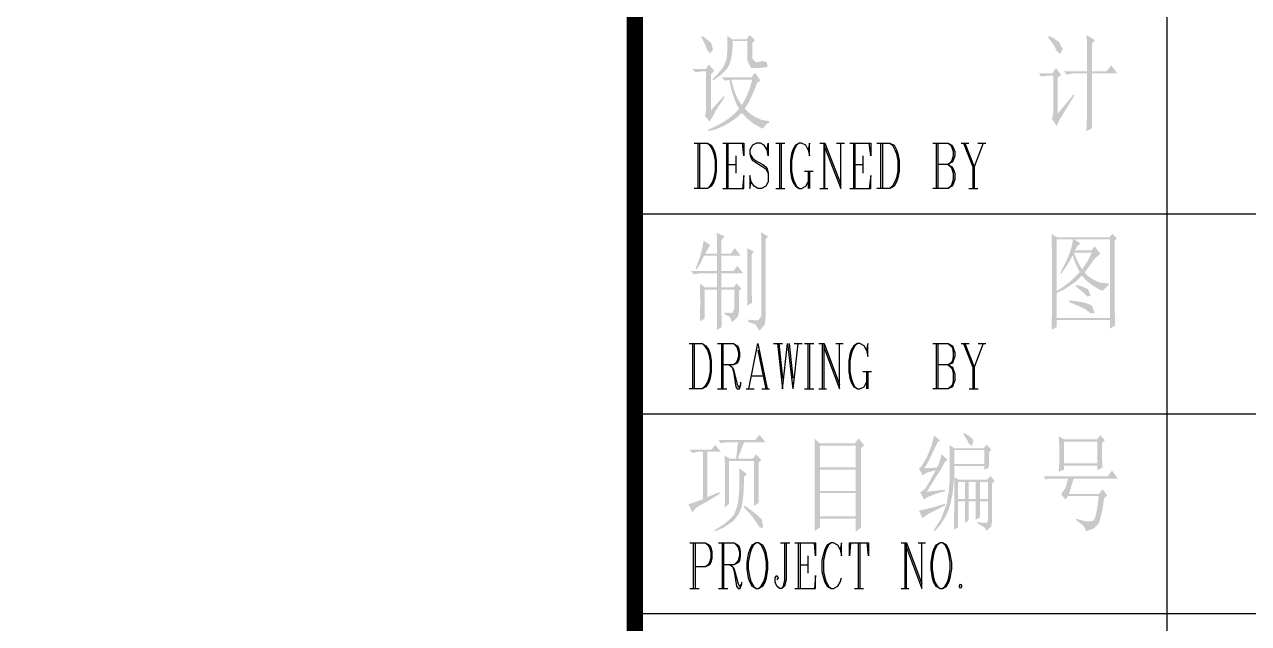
# Paper-space layout 'G2.00 图纸索引' of a CAD drawing. Header units: millimetres. Extents: x 0 to 841, y 0 to 594.
# Drawn here: x 735.87 to 784.85, y 26.6 to 50.58 of the extents above; entities that cross this region are included whole.
import ezdxf

# ---------------------------------------------------------------- set-up
doc = ezdxf.new("R2010")
doc.units = ezdxf.units.MM
for name, color, linetype in [('TB_A1$0$上海中建-图名', 7, 'Continuous'), ('TB_A1$0$上海中建-图框', 24, 'Continuous'), ('TB_A1$0$上海中建-图框字体', 11, 'Continuous')]:
    doc.layers.add(name, color=color, linetype=linetype)

# ---------------------------------------------------------------- blocks, each defined once
blk = doc.blocks.new('TB_A1$0$上海中建A1图框F版')
at = {"layer": 'TB_A1$0$上海中建-图框字体'}
h = blk.add_hatch(color=256, dxfattribs=at)
h.paths.add_polyline_path([(76489.9, 5015.9), (76476.9, 4999.1), (76419, 4999.1), (76510.5, 4995.4)])
h.paths.add_polyline_path([(76299.5, 5012.2), (76295.8, 5008.5), (76312.6, 4974.9), (76318.2, 4958.1), (76331.2, 4941.3), (76342.4, 4958.1), (76335, 4984.2), (76310.7, 5004.7)])
h.paths.add_polyline_path([(76400.3, 5012.2), (76400.3, 4974.9), (76400.3, 4965.5), (76398.5, 4930.1), (76394.7, 4913.3), (76383.5, 4887.1), (76361.1, 4859.1), (76340.6, 4838.6), (76344.3, 4834.8), (76374.2, 4855.4), (76396.6, 4877.8), (76407.8, 4896.4), (76417.1, 4926.3), (76420.9, 4963.7), (76420.9, 4991.7), (76480.6, 4991.7), (76510.5, 4995.4), (76419, 4999.1)])
h.paths.add_polyline_path([(76510.5, 4995.4), (76480.6, 4991.7), (76480.6, 4911.4), (76493.7, 4885.2), (76503, 4883.4), (76523.5, 4883.4), (76557.2, 4887.1), (76560.9, 4890.8), (76516.1, 4905.8), (76499.3, 4920.7), (76499.3, 4984.2)])
h.paths.add_polyline_path([(76540.4, 4911.4), (76516.1, 4905.8), (76560.9, 4890.8), (76557.2, 4907.6)], flags=17)
h.paths.add_polyline_path([(76325.6, 4898.3), (76314.4, 4879.6), (76260.3, 4879.6), (76271.5, 4866.6), (76297.6, 4870.3), (76314.4, 4870.3), (76348, 4872.2)])
h.paths.add_polyline_path([(76348, 4872.2), (76314.4, 4870.3), (76314.4, 4715.3), (76310.7, 4691.1), (76329.4, 4668.7), (76346.2, 4698.5), (76353.6, 4713.5), (76335, 4715.3), (76335, 4859.1)])
h.paths.add_polyline_path([(76510.5, 4864.7), (76495.5, 4846), (76377.9, 4846), (76407.8, 4836.7), (76499.3, 4836.7), (76489.9, 4803.1), (76476.9, 4769.5), (76458.2, 4735.9), (76458.2, 4734), (76439.5, 4732.1), (76447, 4720.9), (76428.3, 4700.4), (76405.9, 4681.7), (76379.8, 4664.9), (76348, 4648.1), (76323.8, 4636.9), (76325.6, 4631.3), (76355.5, 4638.8), (76385.4, 4651.9), (76411.5, 4666.8), (76437.7, 4685.5), (76458.2, 4704.1), (76484.3, 4706), (76469.4, 4720.9), (76486.2, 4747.1), (76501.1, 4778.8), (76516.1, 4816.2), (76517.9, 4823.6), (76532.9, 4833)])
h.paths.add_polyline_path([(76377.9, 4846), (76389.1, 4833), (76407.8, 4836.7)], flags=17)
h.paths.add_polyline_path([(76407.8, 4836.7), (76415.3, 4799.4), (76426.5, 4763.9), (76439.5, 4732.1), (76458.2, 4734), (76443.3, 4756.4), (76428.3, 4790), (76417.1, 4831.1), (76415.3, 4836.7), (76499.3, 4836.7)], flags=17)
h.paths.add_polyline_path([(76385.4, 4771.4), (76335, 4715.3), (76353.6, 4713.5), (76372.3, 4741.5), (76389.1, 4767.6)], flags=17)
h.paths.add_polyline_path([(76484.3, 4706), (76458.2, 4704.1), (76480.6, 4679.9), (76506.7, 4659.3), (76534.7, 4644.4), (76540.4, 4640.7), (76559, 4661.2), (76568.4, 4664.9), (76568.4, 4670.5), (76536.6, 4676.1), (76508.6, 4689.2)])
h = blk.add_hatch(color=256, dxfattribs=at)
h.paths.add_polyline_path([(77836.8, 5015.9), (77838.7, 4993.5), (77838.7, 4959.9), (77838.7, 4915.1), (77838.7, 4870.3), (77859.2, 4870.3), (77859.2, 4980.5), (77870.5, 4995.4)])
h.paths.add_polyline_path([(77685.6, 5012.2), (77683.7, 5006.6), (77708, 4973), (77717.4, 4952.5), (77732.3, 4939.4), (77741.6, 4959.9), (77726.7, 4987.9), (77702.4, 5004.7)])
h.paths.add_polyline_path([(77935.8, 4894.6), (77917.1, 4870.3), (77859.2, 4870.3), (77838.7, 4870.3), (77747.2, 4870.3), (77758.4, 4857.2), (77784.6, 4862.8), (77838.7, 4862.8), (77859.2, 4862.8), (77960.1, 4862.8)])
h.paths.add_polyline_path([(77715.5, 4883.4), (77700.6, 4862.8), (77646.4, 4862.8), (77655.7, 4849.8), (77683.7, 4853.5), (77704.3, 4853.5), (77736, 4855.4)])
h.paths.add_polyline_path([(77859.2, 4862.8), (77838.7, 4862.8), (77838.7, 4713.5), (77838.7, 4681.7), (77836.8, 4638.8), (77836.8, 4631.3), (77859.2, 4642.5), (77859.2, 4681.7), (77859.2, 4704.1)])
h.paths.add_polyline_path([(77736, 4855.4), (77704.3, 4853.5), (77704.3, 4711.6), (77704.3, 4702.3), (77698.7, 4679.9), (77717.4, 4651.9), (77734.2, 4685.5), (77736, 4687.3), (77721.1, 4700.4), (77721.1, 4846)])
h.paths.add_polyline_path([(77786.4, 4778.8), (77721.1, 4700.4), (77736, 4687.3), (77747.2, 4706), (77765.9, 4735.9), (77788.3, 4773.2)])
h = blk.add_hatch(color=256, dxfattribs=at)
h.paths.add_polyline_path([(76534.7, 4226.2), (76536.6, 4188.8), (76536.6, 4173.9), (76536.6, 3892), (76523.5, 3873.3), (76484.3, 3867.7), (76514.2, 3856.5), (76514.2, 3854.6), (76529.1, 3832.2), (76549.7, 3856.5), (76553.4, 3884.5), (76553.4, 4198.2), (76562.8, 4209.4)])
h.paths.add_polyline_path([(76357.4, 4224.3), (76359.2, 4190.7), (76359.2, 4166.4), (76359.2, 4140.3), (76310.7, 4140.3), (76376.1, 4140.3), (76376.1, 4194.4), (76389.1, 4209.4)])
h.paths.add_polyline_path([(76305.1, 4192.6), (76297.6, 4155.2), (76290.2, 4127.2), (76275.2, 4086.2), (76273.4, 4080.6), (76277.1, 4076.8), (76295.8, 4108.6), (76307, 4132.8), (76359.2, 4132.8), (76376.1, 4132.8), (76452.6, 4132.8), (76376.1, 4140.3), (76310.7, 4140.3), (76329.4, 4172), (76333.1, 4173.9)])
h.paths.add_polyline_path([(76430.2, 4162.7), (76413.4, 4140.3), (76376.1, 4140.3), (76452.6, 4132.8)], flags=16)
h.paths.add_polyline_path([(76480.6, 4162.7), (76480.6, 4140.3), (76480.6, 4110.4), (76480.6, 4071.2), (76480.6, 4026.4), (76480.6, 3974.1), (76480.6, 3968.5), (76480.6, 3933.1), (76499.3, 3944.3), (76497.4, 3981.6), (76497.4, 4138.4), (76506.7, 4147.8)])
h.paths.add_polyline_path([(76376.1, 4132.8), (76359.2, 4132.8), (76359.2, 4071.2), (76376.1, 4071.2)])
h.paths.add_polyline_path([(76439.5, 4091.8), (76424.6, 4071.2), (76376.1, 4071.2), (76359.2, 4071.2), (76254.7, 4071.2), (76265.9, 4058.1), (76292, 4061.9), (76359.2, 4061.9), (76376.1, 4061.9), (76463.8, 4061.9)])
h.paths.add_polyline_path([(76376.1, 4061.9), (76359.2, 4061.9), (76359.2, 4005.9), (76310.7, 4005.9), (76376.1, 4005.9)])
h.paths.add_polyline_path([(76290.2, 4020.8), (76290.2, 3983.5), (76292, 3946.1), (76290.2, 3908.8), (76290.2, 3871.4), (76290.2, 3869.6), (76308.8, 3880.8), (76308.8, 3996.5), (76359.2, 3996.5), (76376.1, 3996.5), (76428.3, 3996.5), (76456.3, 4000.3), (76376.1, 4005.9), (76310.7, 4005.9)])
h.paths.add_polyline_path([(76435.8, 4020.8), (76426.5, 4005.9), (76376.1, 4005.9), (76456.3, 4000.3)], flags=17)
h.paths.add_polyline_path([(76456.3, 4000.3), (76428.3, 3996.5), (76428.3, 3920), (76419, 3903.2), (76389.1, 3897.6), (76409.7, 3888.2), (76419, 3865.8), (76441.4, 3888.2), (76447, 3910.7), (76447, 3990.9)])
h.paths.add_polyline_path([(76376.1, 3996.5), (76359.2, 3996.5), (76359.2, 3906.9), (76359.2, 3878.9), (76357.4, 3834.1), (76377.9, 3847.2), (76377.9, 3882.6), (76376.1, 3895.7)])
h.paths.add_polyline_path([(76389.1, 3905.1), (76389.1, 3897.6), (76419, 3903.2)], flags=17)
h.paths.add_polyline_path([(76484.3, 3877), (76484.3, 3867.7), (76523.5, 3873.3), (76495.5, 3875.2)], flags=17)
h = blk.add_hatch(color=256, dxfattribs=at)
h.paths.add_polyline_path([(77940.1, 4220.6), (77928.9, 4205.6), (77717.9, 4205.6), (77958.8, 4201.9)], flags=17)
h.paths.add_polyline_path([(77697.4, 4220.6), (77697.4, 4181.4), (77699.3, 4157.1), (77699.3, 3905.1), (77697.4, 3867.7), (77697.4, 3836), (77717.9, 3847.2), (77717.9, 3875.2), (77930.8, 3875.2), (77717.9, 3882.6), (77717.9, 3983.5), (77717.9, 3990.9), (77717.9, 4198.2), (77783.3, 4198.2), (77787, 4198.2), (77930.8, 4198.2), (77958.8, 4201.9), (77717.9, 4205.6)])
h.paths.add_polyline_path([(77958.8, 4201.9), (77930.8, 4198.2), (77930.8, 3882.6), (77717.9, 3882.6), (77930.8, 3875.2), (77930.8, 3839.7), (77951.3, 3852.8), (77951.3, 3888.2), (77949.4, 3912.5), (77949.4, 4190.7)], flags=17)
h.paths.add_polyline_path([(77787, 4198.2), (77783.3, 4198.2), (77777.7, 4168.3), (77768.3, 4140.3), (77781.4, 4134.7), (77792.6, 4101.1), (77809.4, 4067.5), (77818.7, 4078.7), (77803.8, 4104.8), (77787, 4142.2), (77787, 4144), (77858, 4144), (77790.7, 4153.4), (77801.9, 4172), (77813.1, 4181.4)], flags=16)
h.paths.add_polyline_path([(77869.2, 4170.2), (77858, 4153.4), (77790.7, 4153.4), (77858, 4144), (77841.1, 4110.4), (77822.5, 4082.4), (77818.7, 4078.7), (77809.4, 4067.5), (77809.4, 4065.6), (77788.9, 4045.1), (77766.5, 4024.5), (77738.5, 4004), (77717.9, 3990.9), (77717.9, 3983.5), (77745.9, 3996.5), (77772.1, 4013.3), (77798.2, 4032), (77818.7, 4052.5), (77841.1, 4052.5), (77829.9, 4065.6), (77852.4, 4095.5), (77865.4, 4116), (77889.7, 4138.4), (77893.4, 4140.3)], flags=16)
h.paths.add_polyline_path([(77768.3, 4140.3), (77755.3, 4108.6), (77738.5, 4076.8), (77732.9, 4063.7), (77736.6, 4060), (77755.3, 4088), (77773.9, 4117.9), (77781.4, 4134.7)], flags=16)
h.paths.add_polyline_path([(77841.1, 4052.5), (77818.7, 4052.5), (77841.1, 4028.3), (77867.3, 4009.6), (77893.4, 3994.7), (77902.8, 3992.8), (77923.3, 4013.3), (77927, 4013.3), (77927, 4020.8), (77893.4, 4024.5), (77865.4, 4035.7)], flags=16)
h.paths.add_polyline_path([(77796.3, 4015.2), (77794.5, 4009.6), (77824.3, 3985.3), (77841.1, 3968.5), (77854.2, 3972.3), (77843, 3998.4), (77818.7, 4009.6)], flags=16)
h.paths.add_polyline_path([(77768.3, 3953.6), (77768.3, 3946.1), (77805.7, 3931.2), (77833.7, 3918.1), (77850.5, 3903.2), (77869.2, 3901.3), (77869.2, 3905.1), (77858, 3933.1), (77850.5, 3936.8), (77829.9, 3944.3), (77800.1, 3949.9)], flags=16)
h = blk.add_hatch(color=256, dxfattribs=at)
h.paths.add_polyline_path([(76528.5, 3415.9), (76511.7, 3395.3), (76364.2, 3395.3), (76373.5, 3382.3), (76401.5, 3386), (76442.6, 3386), (76466.8, 3386), (76552.7, 3386)])
h.paths.add_polyline_path([(76466.8, 3386), (76442.6, 3386), (76438.8, 3356.1), (76435.1, 3320.6), (76442.6, 3320.6), (76457.5, 3361.7)])
h.paths.add_polyline_path([(76351.1, 3374.8), (76336.2, 3356.1), (76248.4, 3356.1), (76259.6, 3343.1), (76285.7, 3348.7), (76302.5, 3348.7), (76319.4, 3348.7), (76373.5, 3348.7)])
h.paths.add_polyline_path([(76319.4, 3348.7), (76302.5, 3348.7), (76302.5, 3158.2), (76319.4, 3165.7)])
h.paths.add_polyline_path([(76515.4, 3337.5), (76502.3, 3320.6), (76442.6, 3320.6), (76435.1, 3320.6), (76409, 3320.6), (76535.9, 3315)])
h.paths.add_polyline_path([(76388.4, 3333.7), (76390.3, 3296.4), (76390.3, 3259), (76390.3, 3225.4), (76390.3, 3184.4), (76390.3, 3147), (76388.4, 3124.6), (76407.1, 3139.5), (76407.1, 3311.3), (76506.1, 3311.3), (76535.9, 3315), (76409, 3320.6)])
h.paths.add_polyline_path([(76535.9, 3315), (76506.1, 3311.3), (76506.1, 3130.2), (76524.7, 3143.3), (76524.7, 3182.5), (76524.7, 3203), (76524.7, 3303.8)], flags=17)
h.paths.add_polyline_path([(76448.2, 3281.4), (76448.2, 3242.2), (76448.2, 3203), (76446.3, 3175), (76440.7, 3133.9), (76429.5, 3102.2), (76425.8, 3094.7), (76409, 3076.1), (76382.8, 3055.5), (76351.1, 3035), (76347.4, 3033.1), (76351.1, 3029.4), (76384.7, 3044.3), (76410.8, 3061.1), (76423.9, 3070.5), (76444.4, 3096.6), (76457.5, 3126.5), (76461.2, 3150.7), (76465, 3188.1), (76466.8, 3234.8), (76466.8, 3247.8), (76478, 3259)])
h.paths.add_polyline_path([(76367.9, 3186.2), (76319.4, 3165.7), (76302.5, 3158.2), (76263.3, 3143.3), (76244.7, 3137.7), (76259.6, 3105.9), (76276.4, 3124.6), (76289.5, 3132.1), (76315.6, 3147), (76353, 3169.4), (76369.8, 3178.8)])
h.paths.add_polyline_path([(76468.7, 3132.1), (76465, 3126.5), (76491.1, 3098.5), (76506.1, 3079.8), (76524.7, 3051.8), (76530.3, 3044.3), (76543.4, 3044.3), (76537.8, 3077.9), (76535.9, 3077.9), (76521, 3092.9), (76493, 3115.3)])
h = blk.add_hatch(color=256, dxfattribs=at)
h.paths.add_polyline_path([(76925.1, 3401.6), (76910.1, 3381.1), (76770.1, 3381.1), (76947.5, 3373.6)])
h.paths.add_polyline_path([(76749.6, 3399.8), (76749.6, 3368), (76749.6, 3332.5), (76749.6, 3295.2), (76749.6, 3252.3), (76749.6, 3209.3), (76749.6, 3207.5), (76749.6, 3160.8), (76749.6, 3117.8), (76749.6, 3080.5), (76749.6, 3048.8), (76749.6, 3030.1), (76770.1, 3045), (76770.1, 3080.5), (76913.9, 3080.5), (76770.1, 3089.8), (76770.1, 3183.2), (76913.9, 3183.2), (76770.1, 3190.7), (76770.1, 3276.5), (76913.9, 3276.5), (76770.1, 3285.9), (76770.1, 3371.8), (76913.9, 3371.8), (76947.5, 3373.6), (76770.1, 3381.1)])
h.paths.add_polyline_path([(76947.5, 3373.6), (76913.9, 3371.8), (76913.9, 3285.9), (76770.1, 3285.9), (76913.9, 3276.5), (76913.9, 3190.7), (76770.1, 3190.7), (76913.9, 3183.2), (76913.9, 3089.8), (76770.1, 3089.8), (76913.9, 3080.5), (76913.9, 3028.2), (76934.4, 3043.2), (76934.4, 3052.5), (76934.4, 3071.2), (76934.4, 3095.4), (76934.4, 3129), (76934.4, 3170.1), (76934.4, 3216.8), (76934.4, 3272.8), (76934.4, 3336.3), (76934.4, 3362.4)])
h = blk.add_hatch(color=256, dxfattribs=at)
h.paths.add_polyline_path([(77345.6, 3423.3), (77343.8, 3419.6), (77362.5, 3389.7), (77366.2, 3380.4), (77379.3, 3371.1), (77384.9, 3395.3), (77366.2, 3412.1)])
h.paths.add_polyline_path([(77228, 3412.1), (77216.8, 3372.9), (77203.8, 3339.3), (77196.3, 3322.5), (77175.7, 3287.1), (77166.4, 3281.4), (77181.3, 3253.4), (77200, 3264.6), (77233.6, 3274), (77188.8, 3281.4), (77205.6, 3311.3), (77220.6, 3343.1), (77237.4, 3376.7), (77241.1, 3386), (77252.3, 3391.6)])
h.paths.add_polyline_path([(77437.1, 3376.7), (77425.9, 3361.7), (77308.3, 3361.7), (77455.8, 3356.1)])
h.paths.add_polyline_path([(77289.6, 3374.8), (77289.6, 3348.7), (77289.6, 3309.5), (77289.6, 3274), (77289.6, 3231), (77285.9, 3191.8), (77280.3, 3158.2), (77278.4, 3143.3), (77267.2, 3109.7), (77254.2, 3077.9), (77233.6, 3046.2), (77226.2, 3033.1), (77229.9, 3029.4), (77254.2, 3057.4), (77272.8, 3087.3), (77285.9, 3117.1), (77293.4, 3143.3), (77300.8, 3178.8), (77304.6, 3214.2), (77308.3, 3253.4), (77308.3, 3290.8), (77427.8, 3290.8), (77308.3, 3298.3), (77308.3, 3354.3), (77427.8, 3354.3), (77455.8, 3356.1), (77308.3, 3361.7)])
h.paths.add_polyline_path([(77455.8, 3356.1), (77427.8, 3354.3), (77427.8, 3298.3), (77308.3, 3298.3), (77427.8, 3290.8), (77427.8, 3274), (77446.5, 3285.2), (77446.5, 3315.1), (77446.5, 3344.9)], flags=17)
h.paths.add_polyline_path([(77257.9, 3337.5), (77246.7, 3300.1), (77239.2, 3285.2), (77188.8, 3281.4), (77233.6, 3274), (77211.2, 3232.9), (77196.3, 3206.8), (77192.6, 3201.2), (77172, 3184.4), (77198.2, 3188.1), (77215, 3214.2), (77231.8, 3242.2), (77252.3, 3274), (77271, 3307.6), (77280.3, 3315.1)])
h.paths.add_polyline_path([(77452.1, 3251.6), (77440.9, 3236.6), (77325.1, 3236.6), (77468.9, 3231)])
h.paths.add_polyline_path([(77308.3, 3246), (77308.3, 3225.4), (77308.3, 3117.1), (77306.4, 3081.7), (77306.4, 3042.5), (77306.4, 3035), (77323.2, 3046.2), (77323.2, 3148.9), (77351.2, 3148.9), (77411, 3158.2), (77323.2, 3158.2), (77323.2, 3227.3), (77351.2, 3227.3), (77468.9, 3231), (77325.1, 3236.6)])
h.paths.add_polyline_path([(77468.9, 3231), (77351.2, 3227.3), (77442.7, 3227.3), (77442.7, 3158.2), (77411, 3158.2), (77351.2, 3148.9), (77442.7, 3148.9), (77442.7, 3074.2), (77439, 3063), (77401.7, 3061.1), (77429.7, 3044.3), (77437.1, 3031.3), (77455.8, 3048.1), (77459.5, 3070.5), (77459.5, 3221.7)])
h.paths.add_polyline_path([(77351.2, 3227.3), (77351.2, 3158.2), (77366.2, 3158.2), (77366.2, 3227.3), (77394.2, 3227.3), (77411, 3227.3), (77442.7, 3227.3)], flags=17)
h.paths.add_polyline_path([(77411, 3227.3), (77394.2, 3227.3), (77394.2, 3158.2), (77366.2, 3158.2), (77351.2, 3158.2), (77323.2, 3158.2), (77411, 3158.2)], flags=17)
h.paths.add_polyline_path([(77271, 3195.6), (77198.2, 3188.1), (77172, 3184.4), (77186.9, 3156.4), (77203.8, 3167.6), (77233.6, 3178.8), (77271, 3190)])
h.paths.add_polyline_path([(77351.2, 3148.9), (77351.2, 3063), (77366.2, 3074.2), (77366.2, 3148.9), (77394.2, 3148.9), (77411, 3148.9), (77442.7, 3148.9)], flags=17)
h.paths.add_polyline_path([(77411, 3148.9), (77394.2, 3148.9), (77394.2, 3076.1), (77411, 3085.4)], flags=16)
h.paths.add_polyline_path([(77271, 3139.6), (77228, 3126.5), (77196.3, 3119), (77173.9, 3113.4), (77166.4, 3111.5), (77181.3, 3081.7), (77194.4, 3092.9), (77220.6, 3107.8), (77257.9, 3126.5), (77271, 3132.1)])
h.paths.add_polyline_path([(77401.7, 3066.7), (77401.7, 3061.1), (77439, 3063), (77412.9, 3064.9)], flags=17)
h = blk.add_hatch(color=256, dxfattribs=at)
h.paths.add_polyline_path([(77892.2, 3414), (77879.1, 3397.2), (77746.6, 3397.2), (77910.9, 3393.5)])
h.paths.add_polyline_path([(77726, 3410.3), (77727.9, 3372.9), (77727.9, 3339.3), (77727.9, 3300.1), (77746.6, 3302), (77746.6, 3387.9), (77881, 3387.9), (77910.9, 3393.5), (77746.6, 3397.2)])
h.paths.add_polyline_path([(77910.9, 3393.5), (77881, 3387.9), (77881, 3302), (77746.6, 3302), (77727.9, 3300.1), (77881, 3292.6), (77881, 3274), (77901.5, 3285.2), (77899.7, 3309.4), (77899.7, 3352.4), (77899.7, 3382.3)])
h.paths.add_polyline_path([(77727.9, 3300.1), (77726, 3268.4), (77746.6, 3275.8), (77746.6, 3292.6), (77881, 3292.6)])
h.paths.add_polyline_path([(77938.9, 3272.1), (77922.1, 3249.7), (77664.4, 3249.7), (77673.7, 3236.6), (77686.8, 3240.4), (77763.4, 3240.4), (77785.8, 3240.4), (77963.1, 3240.4)])
h.paths.add_polyline_path([(77785.8, 3240.4), (77763.4, 3240.4), (77754, 3204.9), (77752.2, 3201.2), (77735.4, 3178.8), (77752.2, 3156.4), (77763.4, 3171.3), (77886.6, 3171.3), (77920.2, 3173.2), (77767.1, 3178.8)])
h.paths.add_polyline_path([(77901.5, 3197.4), (77886.6, 3178.8), (77767.1, 3178.8), (77920.2, 3173.2)], flags=17)
h.paths.add_polyline_path([(77920.2, 3173.2), (77886.6, 3171.3), (77879.1, 3117.1), (77871.7, 3083.5), (77862.3, 3070.5), (77839.9, 3068.6), (77886.6, 3061.1), (77892.2, 3079.8), (77901.5, 3119), (77907.1, 3160.1)])
h.paths.add_polyline_path([(77797, 3079.8), (77795.1, 3074.2), (77825, 3051.8), (77836.2, 3029.4), (77866, 3040.6), (77867.9, 3042.5), (77886.6, 3061.1), (77839.9, 3068.6), (77806.3, 3076.1)])
at = {"layer": 'TB_A1$0$上海中建-图框'}
for p, q in [((76000, 1100), (76000, 58300)), ((76060, 1100), (76060, 58300)), ((78160, 1100), (78160, 12300)), ((76060, 4300), (83000, 4300)), ((76060, 3500), (83200, 3500)), ((76060, 2700), (83200, 2700))]:
    blk.add_line(p, q, dxfattribs=at)
blk.add_lwpolyline([(2600, 58300), (76000, 58300), (76000, 1100), (2600, 1100)], close=True, dxfattribs=at)
at = {"layer": 'TB_A1$0$上海中建-图框', "const_width": 60}
blk.add_lwpolyline([(76030, 1100), (76030, 58300)], dxfattribs=at)
at = {"layer": 'TB_A1$0$上海中建-图框字体'}
for points in [[(76267.8, 4582.8), (76320, 4582.8), (76335, 4575.3), (76346.2, 4556.6), (76351.8, 4539.8), (76355.5, 4513.7), (76355.5, 4470.8), (76351.8, 4444.6), (76346.2, 4427.8), (76335, 4411), (76320, 4401.7), (76267.8, 4401.7)], [(76282.7, 4401.7), (76282.7, 4582.8)], [(76288.3, 4582.8), (76288.3, 4401.7)], [(76320, 4582.8), (76329.4, 4575.3), (76340.6, 4556.6), (76346.2, 4539.8), (76351.8, 4513.7), (76351.8, 4470.8), (76346.2, 4444.6), (76340.6, 4427.8), (76329.4, 4411), (76320, 4401.7)], [(76381.7, 4582.8), (76465.7, 4582.8), (76465.7, 4532.4), (76460.1, 4582.8)], [(76398.5, 4401.7), (76398.5, 4582.8)], [(76402.2, 4582.8), (76402.2, 4401.7)], [(76559, 4556.6), (76562.8, 4582.8), (76562.8, 4532.4), (76559, 4556.6), (76547.8, 4575.3), (76532.9, 4582.8), (76516.1, 4582.8), (76501.1, 4575.3), (76489.9, 4556.6), (76489.9, 4539.8), (76495.5, 4523), (76501.1, 4513.7), (76512.3, 4506.2), (76542.2, 4487.6), (76553.4, 4480.1), (76562.8, 4463.3)], [(76594.5, 4582.8), (76630, 4582.8)], [(76609.4, 4401.7), (76609.4, 4582.8)], [(76615, 4582.8), (76615, 4401.7)], [(76723.3, 4556.6), (76728.9, 4532.4), (76728.9, 4582.8), (76723.3, 4556.6), (76714, 4575.3), (76697.2, 4582.8), (76687.8, 4582.8), (76672.9, 4575.3), (76661.7, 4556.6), (76656.1, 4539.8), (76652.4, 4513.7), (76652.4, 4470.8), (76656.1, 4444.6), (76661.7, 4427.8), (76672.9, 4411), (76687.8, 4401.7), (76697.2, 4401.7), (76714, 4411), (76723.3, 4427.8)], [(76687.8, 4582.8), (76676.6, 4575.3), (76667.3, 4556.6), (76661.7, 4539.8), (76656.1, 4513.7), (76656.1, 4470.8), (76661.7, 4444.6), (76667.3, 4427.8), (76676.6, 4411), (76687.8, 4401.7)], [(76770, 4582.8), (76790.5, 4582.8)], [(76786.8, 4401.7), (76786.8, 4582.8)], [(76790.5, 4401.7), (76790.5, 4582.8), (76854, 4418.5)], [(76790.5, 4566), (76854, 4401.7), (76854, 4582.8)], [(76837.2, 4582.8), (76868.9, 4582.8)], [(76889.5, 4582.8), (76973.5, 4582.8), (76973.5, 4532.4), (76967.9, 4582.8)], [(76906.3, 4401.7), (76906.3, 4582.8)], [(76910, 4582.8), (76910, 4401.7)], [(76997.8, 4582.8), (77050.1, 4582.8), (77066.9, 4575.3), (77076.2, 4556.6), (77081.8, 4539.8), (77087.4, 4513.7), (77087.4, 4470.8), (77081.8, 4444.6), (77076.2, 4427.8), (77066.9, 4411), (77050.1, 4401.7), (76997.8, 4401.7)], [(77014.6, 4401.7), (77014.6, 4582.8)], [(77020.2, 4582.8), (77020.2, 4401.7)], [(77050.1, 4582.8), (77061.3, 4575.3), (77070.6, 4556.6), (77076.2, 4539.8), (77081.8, 4513.7), (77081.8, 4470.8), (77076.2, 4444.6), (77070.6, 4427.8), (77061.3, 4411), (77050.1, 4401.7)], [(77221.8, 4582.8), (77283.4, 4582.8), (77298.4, 4575.3), (77304, 4566), (77309.6, 4549.2), (77309.6, 4532.4), (77304, 4513.7), (77298.4, 4506.2), (77283.4, 4496.9)], [(77236.8, 4401.7), (77236.8, 4582.8)], [(77242.4, 4582.8), (77242.4, 4401.7)], [(77283.4, 4582.8), (77294.6, 4575.3), (77298.4, 4566), (77304, 4549.2), (77304, 4532.4), (77298.4, 4513.7), (77294.6, 4506.2), (77283.4, 4496.9), (77242.4, 4496.9)], [(77335.7, 4582.8), (77365.6, 4582.8)], [(77345, 4582.8), (77382.4, 4487.6), (77382.4, 4401.7)], [(77350.6, 4582.8), (77388, 4487.6), (77388, 4401.7)], [(77423.5, 4582.8), (77388, 4487.6)], [(77402.9, 4582.8), (77434.7, 4582.8)], [(76433.9, 4532.4), (76433.9, 4463.3)], [(76489.9, 4539.8), (76501.1, 4523), (76512.3, 4513.7), (76542.2, 4496.9), (76553.4, 4487.6), (76559, 4480.1), (76562.8, 4463.3), (76562.8, 4427.8), (76553.4, 4411), (76536.6, 4401.7), (76521.7, 4401.7), (76506.7, 4411), (76495.5, 4427.8), (76489.9, 4454), (76489.9, 4401.7), (76495.5, 4427.8)], [(76941.8, 4532.4), (76941.8, 4463.3)], [(76402.2, 4496.9), (76433.9, 4496.9)], [(76708.4, 4470.8), (76743.9, 4470.8)], [(76723.3, 4470.8), (76723.3, 4401.7)], [(76728.9, 4470.8), (76728.9, 4401.7)], [(76910, 4496.9), (76941.8, 4496.9)], [(77283.4, 4496.9), (77298.4, 4487.6), (77304, 4480.1), (77309.6, 4463.3), (77309.6, 4437.2), (77304, 4418.5), (77298.4, 4411), (77283.4, 4401.7), (77221.8, 4401.7)], [(77283.4, 4496.9), (77294.6, 4487.6), (77298.4, 4480.1), (77304, 4463.3), (77304, 4437.2), (77298.4, 4418.5), (77294.6, 4411), (77283.4, 4401.7)], [(76381.7, 4401.7), (76465.7, 4401.7), (76465.7, 4454), (76460.1, 4401.7)], [(76889.5, 4401.7), (76973.5, 4401.7), (76973.5, 4454), (76967.9, 4401.7)], [(76594.5, 4401.7), (76630, 4401.7)], [(76770, 4401.7), (76801.7, 4401.7)], [(77365.6, 4401.7), (77402.9, 4401.7)], [(76247.3, 3781.1), (76299.5, 3781.1), (76314.5, 3771.8), (76325.7, 3755), (76331.3, 3738.2), (76335, 3712), (76335, 3669.1), (76331.3, 3642.9), (76325.7, 3626.1), (76314.5, 3607.5), (76299.5, 3600), (76247.3, 3600)], [(76262.2, 3600), (76262.2, 3781.1)], [(76267.8, 3781.1), (76267.8, 3600)], [(76299.5, 3781.1), (76308.9, 3771.8), (76320.1, 3755), (76325.7, 3738.2), (76331.3, 3712), (76331.3, 3669.1), (76325.7, 3642.9), (76320.1, 3626.1), (76308.9, 3607.5), (76299.5, 3600)], [(76361.2, 3781.1), (76424.6, 3781.1), (76439.6, 3771.8), (76445.2, 3764.3), (76448.9, 3745.6), (76448.9, 3728.8), (76445.2, 3712), (76439.6, 3702.7), (76424.6, 3695.2), (76381.7, 3695.2)], [(76378, 3600), (76378, 3781.1)], [(76381.7, 3781.1), (76381.7, 3600)], [(76424.6, 3781.1), (76434, 3771.8), (76439.6, 3764.3), (76445.2, 3745.6), (76445.2, 3728.8), (76439.6, 3712), (76434, 3702.7), (76424.6, 3695.2)], [(76486.2, 3600), (76521.7, 3781.1), (76559.1, 3600)], [(76585.2, 3781.1), (76620.7, 3781.1)], [(76600.1, 3781.1), (76620.7, 3600)], [(76605.7, 3781.1), (76620.7, 3642.9)], [(76620.7, 3600), (76641.2, 3781.1), (76661.8, 3600)], [(76646.8, 3781.1), (76661.8, 3642.9)], [(76682.3, 3781.1), (76661.8, 3600)], [(76667.4, 3781.1), (76699.1, 3781.1)], [(76708.4, 3781.1), (76745.8, 3781.1)], [(76723.4, 3600), (76723.4, 3781.1)], [(76729, 3781.1), (76729, 3600)], [(76766.3, 3781.1), (76786.8, 3781.1)], [(76781.2, 3600), (76781.2, 3781.1)], [(76786.8, 3600), (76786.8, 3781.1), (76848.5, 3616.8)], [(76786.8, 3764.3), (76848.5, 3600), (76848.5, 3781.1)], [(76833.5, 3781.1), (76863.4, 3781.1)], [(76956.7, 3755), (76962.3, 3728.8), (76962.3, 3781.1), (76956.7, 3755), (76947.4, 3771.8), (76930.6, 3781.1), (76921.3, 3781.1), (76906.3, 3771.8), (76895.1, 3755), (76889.5, 3738.2), (76885.8, 3712), (76885.8, 3669.1), (76889.5, 3642.9), (76895.1, 3626.1), (76906.3, 3607.5), (76921.3, 3600), (76930.6, 3600), (76947.4, 3607.5), (76956.7, 3626.1)], [(76921.3, 3781.1), (76910.1, 3771.8), (76900.7, 3755), (76895.1, 3738.2), (76889.5, 3712), (76889.5, 3669.1), (76895.1, 3642.9), (76900.7, 3626.1), (76910.1, 3607.5), (76921.3, 3600)], [(77221.9, 3781.1), (77283.5, 3781.1), (77300.3, 3771.8), (77304, 3764.3), (77309.6, 3745.6), (77309.6, 3728.8), (77304, 3712), (77300.3, 3702.7), (77283.5, 3695.2)], [(77236.8, 3600), (77236.8, 3781.1)], [(77242.4, 3781.1), (77242.4, 3600)], [(77283.5, 3781.1), (77294.7, 3771.8), (77300.3, 3764.3), (77304, 3745.6), (77304, 3728.8), (77300.3, 3712), (77294.7, 3702.7), (77283.5, 3695.2), (77242.4, 3695.2)], [(77335.8, 3781.1), (77367.5, 3781.1)], [(77345.1, 3781.1), (77382.4, 3685.9), (77382.4, 3600)], [(77350.7, 3781.1), (77388, 3685.9), (77388, 3600)], [(77423.5, 3781.1), (77388, 3685.9)], [(77403, 3781.1), (77434.7, 3781.1)], [(76521.7, 3755), (76553.5, 3600)], [(76407.8, 3695.2), (76419, 3685.9), (76424.6, 3676.5), (76439.6, 3616.8), (76445.2, 3607.5), (76448.9, 3607.5), (76454.5, 3616.8)], [(76419, 3685.9), (76424.6, 3669.1), (76434, 3607.5), (76439.6, 3600), (76448.9, 3600), (76454.5, 3616.8), (76454.5, 3626.1)], [(77283.5, 3695.2), (77300.3, 3685.9), (77304, 3676.5), (77309.6, 3659.7), (77309.6, 3633.6), (77304, 3616.8), (77300.3, 3607.5), (77283.5, 3600), (77221.9, 3600)], [(77283.5, 3695.2), (77294.7, 3685.9), (77300.3, 3676.5), (77304, 3659.7), (77304, 3633.6), (77300.3, 3616.8), (77294.7, 3607.5), (77283.5, 3600)], [(76495.6, 3652.3), (76542.3, 3652.3)], [(76941.8, 3669.1), (76977.3, 3669.1)], [(76956.7, 3669.1), (76956.7, 3600)], [(76962.3, 3669.1), (76962.3, 3600)], [(76361.2, 3600), (76398.5, 3600)], [(76475, 3600), (76506.8, 3600)], [(76538.5, 3600), (76568.4, 3600)], [(76708.4, 3600), (76745.8, 3600)], [(76766.3, 3600), (76796.2, 3600)], [(77367.5, 3600), (77403, 3600)], [(76250.3, 2983), (76311.9, 2983), (76328.7, 2973.6), (76334.3, 2964.3), (76338, 2947.5), (76338, 2921.4), (76334.3, 2904.6), (76328.7, 2895.2), (76311.9, 2887.8), (76270.8, 2887.8)], [(76265.2, 2800), (76265.2, 2983)], [(76270.8, 2983), (76270.8, 2800)], [(76311.9, 2983), (76323.1, 2973.6), (76328.7, 2964.3), (76334.3, 2947.5), (76334.3, 2921.4), (76328.7, 2904.6), (76323.1, 2895.2), (76311.9, 2887.8)], [(76364.2, 2983), (76427.6, 2983), (76442.6, 2973.6), (76448.2, 2964.3), (76451.9, 2947.5), (76451.9, 2930.7), (76448.2, 2912), (76442.6, 2904.6), (76427.6, 2895.2), (76384.7, 2895.2)], [(76381, 2800), (76381, 2983)], [(76384.7, 2983), (76384.7, 2800)], [(76427.6, 2983), (76437, 2973.6), (76442.6, 2964.3), (76448.2, 2947.5), (76448.2, 2930.7), (76442.6, 2912), (76437, 2904.6), (76427.6, 2895.2)], [(76515.4, 2983), (76498.6, 2973.6), (76489.3, 2956.8), (76483.7, 2938.2), (76478, 2904.6), (76478, 2878.4), (76483.7, 2842.9), (76489.3, 2826.1), (76498.6, 2809.3), (76515.4, 2800), (76524.7, 2800), (76541.5, 2809.3), (76550.9, 2826.1), (76556.5, 2842.9), (76562.1, 2878.4), (76562.1, 2904.6), (76556.5, 2938.2), (76550.9, 2956.8), (76541.5, 2973.6), (76524.7, 2983), (76515.4, 2983), (76504.2, 2973.6), (76494.9, 2956.8), (76489.3, 2938.2), (76483.7, 2904.6), (76483.7, 2878.4), (76489.3, 2842.9), (76494.9, 2826.1), (76504.2, 2809.3), (76515.4, 2800)], [(76524.7, 2800), (76535.9, 2809.3), (76545.3, 2826.1), (76550.9, 2842.9), (76556.5, 2878.4), (76556.5, 2904.6), (76550.9, 2938.2), (76545.3, 2956.8), (76535.9, 2973.6), (76524.7, 2983)], [(76634.9, 2983), (76634.9, 2835.5), (76629.3, 2809.3), (76618.1, 2800), (76608.7, 2800), (76597.5, 2809.3), (76591.9, 2826.1), (76591.9, 2842.9), (76597.5, 2852.3), (76603.1, 2842.9), (76597.5, 2835.5)], [(76612.5, 2983), (76649.8, 2983)], [(76629.3, 2983), (76629.3, 2835.5), (76623.7, 2809.3), (76618.1, 2800)], [(76670.4, 2983), (76752.5, 2983), (76752.5, 2930.7), (76748.8, 2983)], [(76685.3, 2800), (76685.3, 2983)], [(76690.9, 2983), (76690.9, 2800)], [(76851.5, 2956.8), (76857.1, 2930.7), (76857.1, 2983), (76851.5, 2956.8), (76842.1, 2973.6), (76825.3, 2983), (76816, 2983), (76799.2, 2973.6), (76789.8, 2956.8), (76784.2, 2938.2), (76778.6, 2912), (76778.6, 2869.1), (76784.2, 2842.9), (76789.8, 2826.1), (76799.2, 2809.3), (76816, 2800), (76825.3, 2800), (76842.1, 2809.3), (76851.5, 2826.1), (76857.1, 2842.9)], [(76816, 2983), (76804.8, 2973.6), (76795.4, 2956.8), (76789.8, 2938.2), (76784.2, 2912), (76784.2, 2869.1), (76789.8, 2842.9), (76795.4, 2826.1), (76804.8, 2809.3), (76816, 2800)], [(76892.5, 2983), (76888.8, 2930.7), (76888.8, 2983), (76965.3, 2983), (76965.3, 2930.7), (76959.7, 2983)], [(76924.3, 2800), (76924.3, 2983)], [(76929.9, 2983), (76929.9, 2800)], [(77096, 2983), (77116.6, 2983)], [(77111, 2800), (77111, 2983)], [(77116.6, 2800), (77116.6, 2983), (77178.2, 2818.7)], [(77116.6, 2964.3), (77178.2, 2800), (77178.2, 2983)], [(77163.3, 2983), (77193.1, 2983)], [(77251, 2983), (77234.2, 2973.6), (77224.9, 2956.8), (77219.3, 2938.2), (77213.7, 2904.6), (77213.7, 2878.4), (77219.3, 2842.9), (77224.9, 2826.1), (77234.2, 2809.3), (77251, 2800), (77260.3, 2800), (77277.1, 2809.3), (77286.5, 2826.1), (77292.1, 2842.9), (77297.7, 2878.4), (77297.7, 2904.6), (77292.1, 2938.2), (77286.5, 2956.8), (77277.1, 2973.6), (77260.3, 2983), (77251, 2983), (77239.8, 2973.6), (77230.5, 2956.8), (77224.9, 2938.2), (77219.3, 2904.6), (77219.3, 2878.4), (77224.9, 2842.9), (77230.5, 2826.1), (77239.8, 2809.3), (77251, 2800)], [(77260.3, 2800), (77271.5, 2809.3), (77280.9, 2826.1), (77286.5, 2842.9), (77292.1, 2878.4), (77292.1, 2904.6), (77286.5, 2938.2), (77280.9, 2956.8), (77271.5, 2973.6), (77260.3, 2983)], [(76410.8, 2895.2), (76422, 2887.8), (76427.6, 2878.4), (76442.6, 2818.7), (76448.2, 2809.3), (76451.9, 2809.3), (76457.5, 2818.7)], [(76690.9, 2895.2), (76722.6, 2895.2)], [(76722.6, 2930.7), (76722.6, 2861.6)], [(76422, 2887.8), (76427.6, 2869.1), (76437, 2809.3), (76442.6, 2800), (76451.9, 2800), (76457.5, 2818.7), (76457.5, 2826.1)], [(76670.4, 2800), (76752.5, 2800), (76752.5, 2852.3), (76748.8, 2800)], [(76250.3, 2800), (76287.6, 2800)], [(76364.2, 2800), (76401.5, 2800)], [(76909.3, 2800), (76944.8, 2800)], [(77096, 2800), (77125.9, 2800)], [(77338.8, 2809.3), (77333.2, 2800), (77327.6, 2809.3), (77333.2, 2818.7), (77338.8, 2809.3), (77338.8, 2809.3)]]:
    blk.add_lwpolyline(points, dxfattribs=at)
blk = doc.blocks.new('TB_A1', base_point=(71770.76, 112758.286))
at = {"layer": 'TB_A1$0$上海中建-图名', "xscale": 0.01, "yscale": 0.01, "zscale": 0.01}
blk.add_blockref('TB_A1$0$上海中建A1图框F版', (0, 0), dxfattribs=at)

psp = doc.layouts.new('G2.00 图纸索引')

# ---------------------------------------------------------------- block references
psp.add_blockref('TB_A1', (71770.76, 112758.286))

doc.saveas('drawing.dxf')
